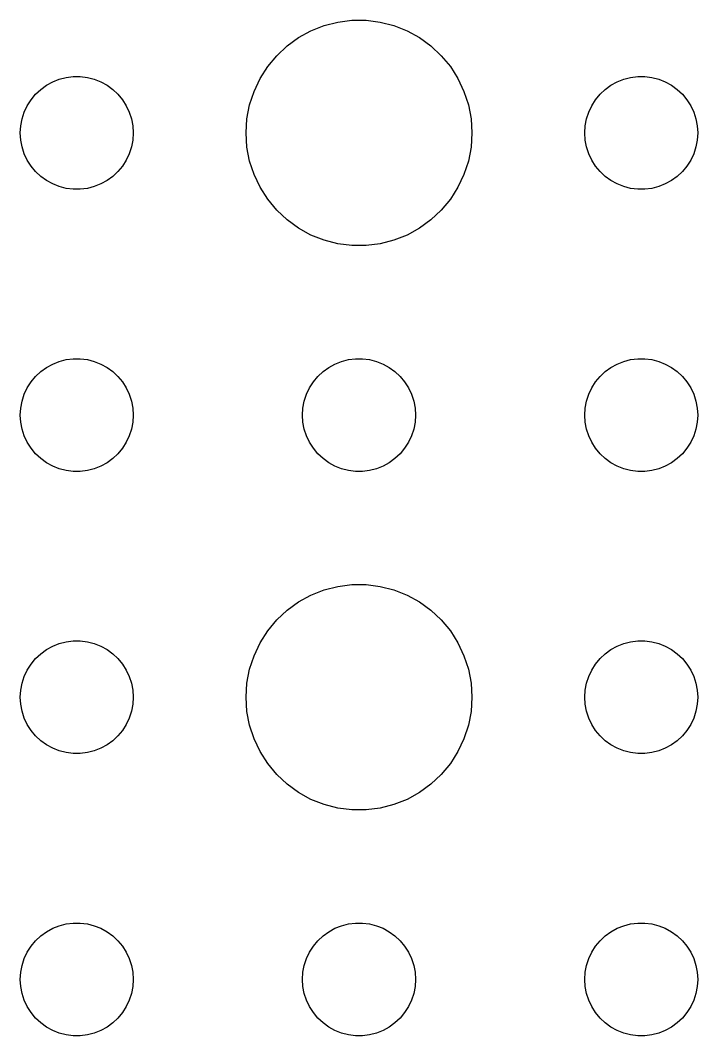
# Model space of a CAD drawing. Header units: metres. Extents: x -157 to 157, y -157 to 157.
# Drawn here: x -39 to -21, y 81 to 107.99 of the extents above; entities that cross this region are included whole.
import ezdxf

# ---------------------------------------------------------------- set-up
doc = ezdxf.new("R2010")
doc.units = ezdxf.units.M

msp = doc.modelspace()

# ---------------------------------------------------------------- linework, layer by layer
for p, q in [((-30.5621, 107.947), (-30.1884, 107.994)), ((-30.1884, 107.994), (-29.8116, 107.994)), ((-29.8116, 107.994), (-29.4379, 107.947)), ((-31.6075, 107.533), (-31.2773, 107.714)), ((-31.2773, 107.714), (-30.927, 107.853)), ((-30.927, 107.853), (-30.5621, 107.947)), ((-29.4379, 107.947), (-29.0729, 107.853)), ((-29.0729, 107.853), (-28.7227, 107.714)), ((-28.7227, 107.714), (-28.3925, 107.533)), ((-31.9123, 107.312), (-31.6075, 107.533)), ((-28.3925, 107.533), (-28.0877, 107.312)), ((-32.1869, 107.054), (-31.9123, 107.312)), ((-28.0877, 107.312), (-27.8131, 107.054)), ((-32.427, 106.763), (-32.1869, 107.054)), ((-27.8131, 107.054), (-27.5729, 106.763)), ((-32.6289, 106.445), (-32.427, 106.763)), ((-27.5729, 106.763), (-27.3711, 106.445)), ((-38.3037, 106.266), (-38.1387, 106.357)), ((-38.1387, 106.357), (-37.9635, 106.427)), ((-37.9635, 106.427), (-37.7811, 106.473)), ((-37.7811, 106.473), (-37.5942, 106.497)), ((-37.5942, 106.497), (-37.4058, 106.497)), ((-37.4058, 106.497), (-37.2189, 106.473)), ((-37.2189, 106.473), (-37.0365, 106.427)), ((-37.0365, 106.427), (-36.8613, 106.357)), ((-36.8613, 106.357), (-36.6963, 106.266)), ((-32.7893, 106.104), (-32.6289, 106.445)), ((-27.3711, 106.445), (-27.2107, 106.104)), ((-23.3037, 106.266), (-23.1387, 106.357)), ((-23.1387, 106.357), (-22.9635, 106.427)), ((-22.9635, 106.427), (-22.7811, 106.473)), ((-22.7811, 106.473), (-22.5942, 106.497)), ((-22.5942, 106.497), (-22.4058, 106.497)), ((-22.4058, 106.497), (-22.2189, 106.473)), ((-22.2189, 106.473), (-22.0365, 106.427)), ((-22.0365, 106.427), (-21.8613, 106.357)), ((-21.8613, 106.357), (-21.6963, 106.266)), ((-38.5934, 106.027), (-38.4561, 106.156)), ((-38.4561, 106.156), (-38.3037, 106.266)), ((-36.6963, 106.266), (-36.5439, 106.156)), ((-36.5439, 106.156), (-36.4065, 106.027)), ((-32.9057, 105.746), (-32.7893, 106.104)), ((-27.2107, 106.104), (-27.0942, 105.746)), ((-23.5934, 106.027), (-23.4561, 106.156)), ((-23.4561, 106.156), (-23.3037, 106.266)), ((-21.6963, 106.266), (-21.5439, 106.156)), ((-21.5439, 106.156), (-21.4065, 106.027)), ((-38.8145, 105.723), (-38.7135, 105.882)), ((-38.7135, 105.882), (-38.5934, 106.027)), ((-36.4065, 106.027), (-36.2865, 105.882)), ((-36.2865, 105.882), (-36.1855, 105.723)), ((-23.8145, 105.723), (-23.7135, 105.882)), ((-23.7135, 105.882), (-23.5934, 106.027)), ((-21.4065, 106.027), (-21.2865, 105.882)), ((-21.2865, 105.882), (-21.1855, 105.723)), ((-38.9529, 105.373), (-38.8947, 105.552)), ((-38.8947, 105.552), (-38.8145, 105.723)), ((-36.1855, 105.723), (-36.1053, 105.552)), ((-36.1053, 105.552), (-36.0471, 105.373)), ((-32.9763, 105.376), (-32.9057, 105.746)), ((-27.0942, 105.746), (-27.0237, 105.376)), ((-23.9529, 105.373), (-23.8947, 105.552)), ((-23.8947, 105.552), (-23.8145, 105.723)), ((-21.1855, 105.723), (-21.1053, 105.552)), ((-21.1053, 105.552), (-21.0471, 105.373)), ((-38.9882, 105.188), (-38.9529, 105.373)), ((-36.0471, 105.373), (-36.0118, 105.188)), ((-33, 105), (-32.9763, 105.376)), ((-27.0237, 105.376), (-27, 105)), ((-23.9882, 105.188), (-23.9529, 105.373)), ((-21.0471, 105.373), (-21.0118, 105.188)), ((-39, 105), (-38.9882, 105.188)), ((-38.9882, 104.812), (-39, 105)), ((-36.0118, 105.188), (-36, 105)), ((-36, 105), (-36.0118, 104.812)), ((-32.9763, 104.624), (-33, 105)), ((-27, 105), (-27.0237, 104.624)), ((-24, 105), (-23.9882, 105.188)), ((-23.9882, 104.812), (-24, 105)), ((-21.0118, 105.188), (-21, 105)), ((-21, 105), (-21.0118, 104.812)), ((-38.9529, 104.627), (-38.9882, 104.812)), ((-36.0118, 104.812), (-36.0471, 104.627)), ((-23.9529, 104.627), (-23.9882, 104.812)), ((-21.0118, 104.812), (-21.0471, 104.627)), ((-38.8947, 104.448), (-38.9529, 104.627)), ((-36.0471, 104.627), (-36.1053, 104.448)), ((-32.9057, 104.254), (-32.9763, 104.624)), ((-27.0237, 104.624), (-27.0942, 104.254)), ((-23.8947, 104.448), (-23.9529, 104.627)), ((-21.0471, 104.627), (-21.1053, 104.448)), ((-38.8145, 104.277), (-38.8947, 104.448)), ((-38.7135, 104.118), (-38.8145, 104.277)), ((-36.1855, 104.277), (-36.2865, 104.118)), ((-36.1053, 104.448), (-36.1855, 104.277)), ((-32.7893, 103.896), (-32.9057, 104.254)), ((-27.0942, 104.254), (-27.2107, 103.896)), ((-23.8145, 104.277), (-23.8947, 104.448)), ((-23.7135, 104.118), (-23.8145, 104.277)), ((-21.1855, 104.277), (-21.2865, 104.118)), ((-21.1053, 104.448), (-21.1855, 104.277)), ((-38.5934, 103.973), (-38.7135, 104.118)), ((-38.4561, 103.844), (-38.5934, 103.973)), ((-36.4065, 103.973), (-36.5439, 103.844)), ((-36.2865, 104.118), (-36.4065, 103.973)), ((-23.5934, 103.973), (-23.7135, 104.118)), ((-23.4561, 103.844), (-23.5934, 103.973)), ((-21.4065, 103.973), (-21.5439, 103.844)), ((-21.2865, 104.118), (-21.4065, 103.973)), ((-38.3037, 103.734), (-38.4561, 103.844)), ((-38.1387, 103.643), (-38.3037, 103.734)), ((-36.6963, 103.734), (-36.8613, 103.643)), ((-36.5439, 103.844), (-36.6963, 103.734)), ((-32.6289, 103.555), (-32.7893, 103.896)), ((-27.2107, 103.896), (-27.3711, 103.555)), ((-23.3037, 103.734), (-23.4561, 103.844)), ((-23.1387, 103.643), (-23.3037, 103.734)), ((-21.6963, 103.734), (-21.8613, 103.643)), ((-21.5439, 103.844), (-21.6963, 103.734)), ((-37.9635, 103.573), (-38.1387, 103.643)), ((-37.7811, 103.527), (-37.9635, 103.573)), ((-37.5942, 103.503), (-37.7811, 103.527)), ((-37.4058, 103.503), (-37.5942, 103.503)), ((-37.2189, 103.527), (-37.4058, 103.503)), ((-37.0365, 103.573), (-37.2189, 103.527)), ((-36.8613, 103.643), (-37.0365, 103.573)), ((-32.427, 103.237), (-32.6289, 103.555)), ((-27.3711, 103.555), (-27.5729, 103.237)), ((-22.9635, 103.573), (-23.1387, 103.643)), ((-22.7811, 103.527), (-22.9635, 103.573)), ((-22.5942, 103.503), (-22.7811, 103.527)), ((-22.4058, 103.503), (-22.5942, 103.503)), ((-22.2189, 103.527), (-22.4058, 103.503)), ((-22.0365, 103.573), (-22.2189, 103.527)), ((-21.8613, 103.643), (-22.0365, 103.573)), ((-32.1869, 102.946), (-32.427, 103.237)), ((-27.5729, 103.237), (-27.8131, 102.946)), ((-31.9123, 102.688), (-32.1869, 102.946)), ((-27.8131, 102.946), (-28.0877, 102.688)), ((-31.6075, 102.467), (-31.9123, 102.688)), ((-28.0877, 102.688), (-28.3925, 102.467)), ((-31.2773, 102.286), (-31.6075, 102.467)), ((-28.3925, 102.467), (-28.7227, 102.286)), ((-30.927, 102.147), (-31.2773, 102.286)), ((-30.5621, 102.053), (-30.927, 102.147)), ((-30.1884, 102.006), (-30.5621, 102.053)), ((-29.4379, 102.053), (-29.8116, 102.006)), ((-29.0729, 102.147), (-29.4379, 102.053)), ((-28.7227, 102.286), (-29.0729, 102.147)), ((-29.8116, 102.006), (-30.1884, 102.006)), ((-38.3037, 98.7665), (-38.1387, 98.8572)), ((-38.1387, 98.8572), (-37.9635, 98.9266)), ((-37.9635, 98.9266), (-37.7811, 98.9734)), ((-37.7811, 98.9734), (-37.5942, 98.997)), ((-37.5942, 98.997), (-37.4058, 98.997)), ((-37.4058, 98.997), (-37.2189, 98.9734)), ((-37.2189, 98.9734), (-37.0365, 98.9266)), ((-37.0365, 98.9266), (-36.8613, 98.8572)), ((-36.8613, 98.8572), (-36.6963, 98.7665)), ((-30.8037, 98.7665), (-30.6387, 98.8572)), ((-30.6387, 98.8572), (-30.4635, 98.9266)), ((-30.4635, 98.9266), (-30.2811, 98.9734)), ((-30.2811, 98.9734), (-30.0942, 98.997)), ((-30.0942, 98.997), (-29.9058, 98.997)), ((-29.9058, 98.997), (-29.7189, 98.9734)), ((-29.7189, 98.9734), (-29.5365, 98.9266)), ((-29.5365, 98.9266), (-29.3613, 98.8572)), ((-29.3613, 98.8572), (-29.1963, 98.7665)), ((-23.3037, 98.7665), (-23.1387, 98.8572)), ((-23.1387, 98.8572), (-22.9635, 98.9266)), ((-22.9635, 98.9266), (-22.7811, 98.9734)), ((-22.7811, 98.9734), (-22.5942, 98.997)), ((-22.5942, 98.997), (-22.4058, 98.997)), ((-22.4058, 98.997), (-22.2189, 98.9734)), ((-22.2189, 98.9734), (-22.0365, 98.9266)), ((-22.0365, 98.9266), (-21.8613, 98.8572)), ((-21.8613, 98.8572), (-21.6963, 98.7665)), ((-38.7135, 98.3817), (-38.5934, 98.5268)), ((-38.5934, 98.5268), (-38.4561, 98.6558)), ((-38.4561, 98.6558), (-38.3037, 98.7665)), ((-36.6963, 98.7665), (-36.5439, 98.6558)), ((-36.5439, 98.6558), (-36.4065, 98.5268)), ((-36.4065, 98.5268), (-36.2865, 98.3817)), ((-31.2135, 98.3817), (-31.0934, 98.5268)), ((-31.0934, 98.5268), (-30.9561, 98.6558)), ((-30.9561, 98.6558), (-30.8037, 98.7665)), ((-29.1963, 98.7665), (-29.0439, 98.6558)), ((-29.0439, 98.6558), (-28.9065, 98.5268)), ((-28.9065, 98.5268), (-28.7865, 98.3817)), ((-23.7135, 98.3817), (-23.5934, 98.5268)), ((-23.5934, 98.5268), (-23.4561, 98.6558)), ((-23.4561, 98.6558), (-23.3037, 98.7665)), ((-21.6963, 98.7665), (-21.5439, 98.6558)), ((-21.5439, 98.6558), (-21.4065, 98.5268)), ((-21.4065, 98.5268), (-21.2865, 98.3817)), ((-38.8145, 98.2226), (-38.7135, 98.3817)), ((-36.2865, 98.3817), (-36.1855, 98.2226)), ((-31.3145, 98.2226), (-31.2135, 98.3817)), ((-28.7865, 98.3817), (-28.6855, 98.2226)), ((-23.8145, 98.2226), (-23.7135, 98.3817)), ((-21.2865, 98.3817), (-21.1855, 98.2226)), ((-38.9529, 97.873), (-38.8947, 98.0522)), ((-38.8947, 98.0522), (-38.8145, 98.2226)), ((-36.1855, 98.2226), (-36.1053, 98.0522)), ((-36.1053, 98.0522), (-36.0471, 97.873)), ((-31.4529, 97.873), (-31.3947, 98.0522)), ((-31.3947, 98.0522), (-31.3145, 98.2226)), ((-28.6855, 98.2226), (-28.6053, 98.0522)), ((-28.6053, 98.0522), (-28.5471, 97.873)), ((-23.9529, 97.873), (-23.8947, 98.0522)), ((-23.8947, 98.0522), (-23.8145, 98.2226)), ((-21.1855, 98.2226), (-21.1053, 98.0522)), ((-21.1053, 98.0522), (-21.0471, 97.873)), ((-38.9882, 97.688), (-38.9529, 97.873)), ((-36.0471, 97.873), (-36.0118, 97.688)), ((-31.4882, 97.688), (-31.4529, 97.873)), ((-28.5471, 97.873), (-28.5118, 97.688)), ((-23.9882, 97.688), (-23.9529, 97.873)), ((-21.0471, 97.873), (-21.0118, 97.688)), ((-39, 97.5), (-38.9882, 97.688)), ((-38.9882, 97.312), (-39, 97.5)), ((-36.0118, 97.688), (-36, 97.5)), ((-36, 97.5), (-36.0118, 97.312)), ((-31.5, 97.5), (-31.4882, 97.688)), ((-31.4882, 97.312), (-31.5, 97.5)), ((-28.5118, 97.688), (-28.5, 97.5)), ((-28.5, 97.5), (-28.5118, 97.312)), ((-24, 97.5), (-23.9882, 97.688)), ((-23.9882, 97.312), (-24, 97.5)), ((-21.0118, 97.688), (-21, 97.5)), ((-21, 97.5), (-21.0118, 97.312)), ((-38.9529, 97.127), (-38.9882, 97.312)), ((-36.0118, 97.312), (-36.0471, 97.127)), ((-31.4529, 97.127), (-31.4882, 97.312)), ((-28.5118, 97.312), (-28.5471, 97.127)), ((-23.9529, 97.127), (-23.9882, 97.312)), ((-21.0118, 97.312), (-21.0471, 97.127)), ((-38.8947, 96.9478), (-38.9529, 97.127)), ((-38.8145, 96.7774), (-38.8947, 96.9478)), ((-36.1053, 96.9478), (-36.1855, 96.7774)), ((-36.0471, 97.127), (-36.1053, 96.9478)), ((-31.3947, 96.9478), (-31.4529, 97.127)), ((-31.3145, 96.7774), (-31.3947, 96.9478)), ((-28.6053, 96.9478), (-28.6855, 96.7774)), ((-28.5471, 97.127), (-28.6053, 96.9478)), ((-23.8947, 96.9478), (-23.9529, 97.127)), ((-23.8145, 96.7774), (-23.8947, 96.9478)), ((-21.1053, 96.9478), (-21.1855, 96.7774)), ((-21.0471, 97.127), (-21.1053, 96.9478)), ((-38.7135, 96.6183), (-38.8145, 96.7774)), ((-36.1855, 96.7774), (-36.2865, 96.6183)), ((-31.2135, 96.6183), (-31.3145, 96.7774)), ((-28.6855, 96.7774), (-28.7865, 96.6183)), ((-23.7135, 96.6183), (-23.8145, 96.7774)), ((-21.1855, 96.7774), (-21.2865, 96.6183)), ((-38.5934, 96.4732), (-38.7135, 96.6183)), ((-38.4561, 96.3442), (-38.5934, 96.4732)), ((-36.4065, 96.4732), (-36.5439, 96.3442)), ((-36.2865, 96.6183), (-36.4065, 96.4732)), ((-31.0934, 96.4732), (-31.2135, 96.6183)), ((-30.9561, 96.3442), (-31.0934, 96.4732)), ((-28.9065, 96.4732), (-29.0439, 96.3442)), ((-28.7865, 96.6183), (-28.9065, 96.4732)), ((-23.5934, 96.4732), (-23.7135, 96.6183)), ((-23.4561, 96.3442), (-23.5934, 96.4732)), ((-21.4065, 96.4732), (-21.5439, 96.3442)), ((-21.2865, 96.6183), (-21.4065, 96.4732)), ((-38.3037, 96.2335), (-38.4561, 96.3442)), ((-38.1387, 96.1428), (-38.3037, 96.2335)), ((-37.9635, 96.0734), (-38.1387, 96.1428)), ((-36.8613, 96.1428), (-37.0365, 96.0734)), ((-36.6963, 96.2335), (-36.8613, 96.1428)), ((-36.5439, 96.3442), (-36.6963, 96.2335)), ((-30.8037, 96.2335), (-30.9561, 96.3442)), ((-30.6387, 96.1428), (-30.8037, 96.2335)), ((-30.4635, 96.0734), (-30.6387, 96.1428)), ((-29.3613, 96.1428), (-29.5365, 96.0734)), ((-29.1963, 96.2335), (-29.3613, 96.1428)), ((-29.0439, 96.3442), (-29.1963, 96.2335)), ((-23.3037, 96.2335), (-23.4561, 96.3442)), ((-23.1387, 96.1428), (-23.3037, 96.2335)), ((-22.9635, 96.0734), (-23.1387, 96.1428)), ((-21.8613, 96.1428), (-22.0365, 96.0734)), ((-21.6963, 96.2335), (-21.8613, 96.1428)), ((-21.5439, 96.3442), (-21.6963, 96.2335)), ((-37.7811, 96.0266), (-37.9635, 96.0734)), ((-37.5942, 96.003), (-37.7811, 96.0266)), ((-37.4058, 96.003), (-37.5942, 96.003)), ((-37.2189, 96.0266), (-37.4058, 96.003)), ((-37.0365, 96.0734), (-37.2189, 96.0266)), ((-30.2811, 96.0266), (-30.4635, 96.0734)), ((-30.0942, 96.003), (-30.2811, 96.0266)), ((-29.9058, 96.003), (-30.0942, 96.003)), ((-29.7189, 96.0266), (-29.9058, 96.003)), ((-29.5365, 96.0734), (-29.7189, 96.0266)), ((-22.7811, 96.0266), (-22.9635, 96.0734)), ((-22.5942, 96.003), (-22.7811, 96.0266)), ((-22.4058, 96.003), (-22.5942, 96.003)), ((-22.2189, 96.0266), (-22.4058, 96.003)), ((-22.0365, 96.0734), (-22.2189, 96.0266)), ((-31.2773, 92.7145), (-30.927, 92.8532)), ((-30.927, 92.8532), (-30.5621, 92.9469)), ((-30.5621, 92.9469), (-30.1884, 92.9941)), ((-30.1884, 92.9941), (-29.8116, 92.9941)), ((-29.8116, 92.9941), (-29.4379, 92.9469)), ((-29.4379, 92.9469), (-29.0729, 92.8532)), ((-29.0729, 92.8532), (-28.7227, 92.7145)), ((-31.6075, 92.533), (-31.2773, 92.7145)), ((-28.7227, 92.7145), (-28.3925, 92.533)), ((-32.1869, 92.0536), (-31.9123, 92.3115)), ((-31.9123, 92.3115), (-31.6075, 92.533)), ((-28.3925, 92.533), (-28.0877, 92.3115)), ((-28.0877, 92.3115), (-27.8131, 92.0536)), ((-32.427, 91.7634), (-32.1869, 92.0536)), ((-27.8131, 92.0536), (-27.5729, 91.7634)), ((-32.6289, 91.4453), (-32.427, 91.7634)), ((-27.5729, 91.7634), (-27.3711, 91.4453)), ((-38.4561, 91.1558), (-38.3037, 91.2665)), ((-38.3037, 91.2665), (-38.1387, 91.3572)), ((-38.1387, 91.3572), (-37.9635, 91.4266)), ((-37.9635, 91.4266), (-37.7811, 91.4734)), ((-37.7811, 91.4734), (-37.5942, 91.497)), ((-37.5942, 91.497), (-37.4058, 91.497)), ((-37.4058, 91.497), (-37.2189, 91.4734)), ((-37.2189, 91.4734), (-37.0365, 91.4266)), ((-37.0365, 91.4266), (-36.8613, 91.3572)), ((-36.8613, 91.3572), (-36.6963, 91.2665)), ((-36.6963, 91.2665), (-36.5439, 91.1558)), ((-32.7893, 91.1044), (-32.6289, 91.4453)), ((-27.3711, 91.4453), (-27.2107, 91.1044)), ((-23.4561, 91.1558), (-23.3037, 91.2665)), ((-23.3037, 91.2665), (-23.1387, 91.3572)), ((-23.1387, 91.3572), (-22.9635, 91.4266)), ((-22.9635, 91.4266), (-22.7811, 91.4734)), ((-22.7811, 91.4734), (-22.5942, 91.497)), ((-22.5942, 91.497), (-22.4058, 91.497)), ((-22.4058, 91.497), (-22.2189, 91.4734)), ((-22.2189, 91.4734), (-22.0365, 91.4266)), ((-22.0365, 91.4266), (-21.8613, 91.3572)), ((-21.8613, 91.3572), (-21.6963, 91.2665)), ((-21.6963, 91.2665), (-21.5439, 91.1558)), ((-38.7135, 90.8817), (-38.5934, 91.0268)), ((-38.5934, 91.0268), (-38.4561, 91.1558)), ((-36.5439, 91.1558), (-36.4065, 91.0268)), ((-36.4065, 91.0268), (-36.2865, 90.8817)), ((-32.9057, 90.7461), (-32.7893, 91.1044)), ((-27.2107, 91.1044), (-27.0942, 90.7461)), ((-23.7135, 90.8817), (-23.5934, 91.0268)), ((-23.5934, 91.0268), (-23.4561, 91.1558)), ((-21.5439, 91.1558), (-21.4065, 91.0268)), ((-21.4065, 91.0268), (-21.2865, 90.8817)), ((-38.8947, 90.5522), (-38.8145, 90.7226)), ((-38.8145, 90.7226), (-38.7135, 90.8817)), ((-36.2865, 90.8817), (-36.1855, 90.7226)), ((-36.1855, 90.7226), (-36.1053, 90.5522)), ((-32.9763, 90.376), (-32.9057, 90.7461)), ((-27.0942, 90.7461), (-27.0237, 90.376)), ((-23.8947, 90.5522), (-23.8145, 90.7226)), ((-23.8145, 90.7226), (-23.7135, 90.8817)), ((-21.2865, 90.8817), (-21.1855, 90.7226)), ((-21.1855, 90.7226), (-21.1053, 90.5522)), ((-38.9529, 90.373), (-38.8947, 90.5522)), ((-36.1053, 90.5522), (-36.0471, 90.373)), ((-23.9529, 90.373), (-23.8947, 90.5522)), ((-21.1053, 90.5522), (-21.0471, 90.373)), ((-39, 90), (-38.9882, 90.188)), ((-38.9882, 90.188), (-38.9529, 90.373)), ((-36.0471, 90.373), (-36.0118, 90.188)), ((-36.0118, 90.188), (-36, 90)), ((-33, 90), (-32.9763, 90.376)), ((-27.0237, 90.376), (-27, 90)), ((-24, 90), (-23.9882, 90.188)), ((-23.9882, 90.188), (-23.9529, 90.373)), ((-21.0471, 90.373), (-21.0118, 90.188)), ((-21.0118, 90.188), (-21, 90)), ((-38.9882, 89.812), (-39, 90)), ((-36, 90), (-36.0118, 89.812)), ((-32.9763, 89.624), (-33, 90)), ((-27, 90), (-27.0237, 89.624)), ((-23.9882, 89.812), (-24, 90)), ((-21, 90), (-21.0118, 89.812)), ((-38.9529, 89.627), (-38.9882, 89.812)), ((-38.8947, 89.4478), (-38.9529, 89.627)), ((-36.0471, 89.627), (-36.1053, 89.4478)), ((-36.0118, 89.812), (-36.0471, 89.627)), ((-32.9057, 89.2539), (-32.9763, 89.624)), ((-27.0237, 89.624), (-27.0942, 89.2539)), ((-23.9529, 89.627), (-23.9882, 89.812)), ((-23.8947, 89.4478), (-23.9529, 89.627)), ((-21.0471, 89.627), (-21.1053, 89.4478)), ((-21.0118, 89.812), (-21.0471, 89.627)), ((-38.8145, 89.2774), (-38.8947, 89.4478)), ((-36.1053, 89.4478), (-36.1855, 89.2774)), ((-23.8145, 89.2774), (-23.8947, 89.4478)), ((-21.1053, 89.4478), (-21.1855, 89.2774)), ((-38.7135, 89.1183), (-38.8145, 89.2774)), ((-38.5934, 88.9732), (-38.7135, 89.1183)), ((-36.2865, 89.1183), (-36.4065, 88.9732)), ((-36.1855, 89.2774), (-36.2865, 89.1183)), ((-32.7893, 88.8956), (-32.9057, 89.2539)), ((-27.0942, 89.2539), (-27.2107, 88.8956)), ((-23.7135, 89.1183), (-23.8145, 89.2774)), ((-23.5934, 88.9732), (-23.7135, 89.1183)), ((-21.2865, 89.1183), (-21.4065, 88.9732)), ((-21.1855, 89.2774), (-21.2865, 89.1183)), ((-38.4561, 88.8442), (-38.5934, 88.9732)), ((-38.3037, 88.7335), (-38.4561, 88.8442)), ((-36.5439, 88.8442), (-36.6963, 88.7335)), ((-36.4065, 88.9732), (-36.5439, 88.8442)), ((-32.6289, 88.5547), (-32.7893, 88.8956)), ((-27.2107, 88.8956), (-27.3711, 88.5547)), ((-23.4561, 88.8442), (-23.5934, 88.9732)), ((-23.3037, 88.7335), (-23.4561, 88.8442)), ((-21.5439, 88.8442), (-21.6963, 88.7335)), ((-21.4065, 88.9732), (-21.5439, 88.8442)), ((-38.1387, 88.6428), (-38.3037, 88.7335)), ((-37.9635, 88.5734), (-38.1387, 88.6428)), ((-37.7811, 88.5266), (-37.9635, 88.5734)), ((-37.0365, 88.5734), (-37.2189, 88.5266)), ((-36.8613, 88.6428), (-37.0365, 88.5734)), ((-36.6963, 88.7335), (-36.8613, 88.6428)), ((-32.427, 88.2366), (-32.6289, 88.5547)), ((-27.3711, 88.5547), (-27.5729, 88.2366)), ((-23.1387, 88.6428), (-23.3037, 88.7335)), ((-22.9635, 88.5734), (-23.1387, 88.6428)), ((-22.7811, 88.5266), (-22.9635, 88.5734)), ((-22.0365, 88.5734), (-22.2189, 88.5266)), ((-21.8613, 88.6428), (-22.0365, 88.5734)), ((-21.6963, 88.7335), (-21.8613, 88.6428)), ((-37.5942, 88.503), (-37.7811, 88.5266)), ((-37.4058, 88.503), (-37.5942, 88.503)), ((-37.2189, 88.5266), (-37.4058, 88.503)), ((-22.5942, 88.503), (-22.7811, 88.5266)), ((-22.4058, 88.503), (-22.5942, 88.503)), ((-22.2189, 88.5266), (-22.4058, 88.503)), ((-32.1869, 87.9464), (-32.427, 88.2366)), ((-27.5729, 88.2366), (-27.8131, 87.9464)), ((-31.9123, 87.6885), (-32.1869, 87.9464)), ((-27.8131, 87.9464), (-28.0877, 87.6885)), ((-31.6075, 87.467), (-31.9123, 87.6885)), ((-31.2773, 87.2855), (-31.6075, 87.467)), ((-28.3925, 87.467), (-28.7227, 87.2855)), ((-28.0877, 87.6885), (-28.3925, 87.467)), ((-30.927, 87.1468), (-31.2773, 87.2855)), ((-28.7227, 87.2855), (-29.0729, 87.1468)), ((-30.5621, 87.0531), (-30.927, 87.1468)), ((-30.1884, 87.0059), (-30.5621, 87.0531)), ((-29.8116, 87.0059), (-30.1884, 87.0059)), ((-29.4379, 87.0531), (-29.8116, 87.0059)), ((-29.0729, 87.1468), (-29.4379, 87.0531)), ((-37.9635, 83.9266), (-37.7811, 83.9734)), ((-37.7811, 83.9734), (-37.5942, 83.997)), ((-37.5942, 83.997), (-37.4058, 83.997)), ((-37.4058, 83.997), (-37.2189, 83.9734)), ((-37.2189, 83.9734), (-37.0365, 83.9266)), ((-30.4635, 83.9266), (-30.2811, 83.9734)), ((-30.2811, 83.9734), (-30.0942, 83.997)), ((-30.0942, 83.997), (-29.9058, 83.997)), ((-29.9058, 83.997), (-29.7189, 83.9734)), ((-29.7189, 83.9734), (-29.5365, 83.9266)), ((-22.9635, 83.9266), (-22.7811, 83.9734)), ((-22.7811, 83.9734), (-22.5942, 83.997)), ((-22.5942, 83.997), (-22.4058, 83.997)), ((-22.4058, 83.997), (-22.2189, 83.9734)), ((-22.2189, 83.9734), (-22.0365, 83.9266)), ((-38.4561, 83.6558), (-38.3037, 83.7665)), ((-38.3037, 83.7665), (-38.1387, 83.8572)), ((-38.1387, 83.8572), (-37.9635, 83.9266)), ((-37.0365, 83.9266), (-36.8613, 83.8572)), ((-36.8613, 83.8572), (-36.6963, 83.7665)), ((-36.6963, 83.7665), (-36.5439, 83.6558)), ((-30.9561, 83.6558), (-30.8037, 83.7665)), ((-30.8037, 83.7665), (-30.6387, 83.8572)), ((-30.6387, 83.8572), (-30.4635, 83.9266)), ((-29.5365, 83.9266), (-29.3613, 83.8572)), ((-29.3613, 83.8572), (-29.1963, 83.7665)), ((-29.1963, 83.7665), (-29.0439, 83.6558)), ((-23.4561, 83.6558), (-23.3037, 83.7665)), ((-23.3037, 83.7665), (-23.1387, 83.8572)), ((-23.1387, 83.8572), (-22.9635, 83.9266)), ((-22.0365, 83.9266), (-21.8613, 83.8572)), ((-21.8613, 83.8572), (-21.6963, 83.7665)), ((-21.6963, 83.7665), (-21.5439, 83.6558)), ((-38.7135, 83.3817), (-38.5934, 83.5268)), ((-38.5934, 83.5268), (-38.4561, 83.6558)), ((-36.5439, 83.6558), (-36.4065, 83.5268)), ((-36.4065, 83.5268), (-36.2865, 83.3817)), ((-31.2135, 83.3817), (-31.0934, 83.5268)), ((-31.0934, 83.5268), (-30.9561, 83.6558)), ((-29.0439, 83.6558), (-28.9065, 83.5268)), ((-28.9065, 83.5268), (-28.7865, 83.3817)), ((-23.7135, 83.3817), (-23.5934, 83.5268)), ((-23.5934, 83.5268), (-23.4561, 83.6558)), ((-21.5439, 83.6558), (-21.4065, 83.5268)), ((-21.4065, 83.5268), (-21.2865, 83.3817)), ((-38.8947, 83.0522), (-38.8145, 83.2226)), ((-38.8145, 83.2226), (-38.7135, 83.3817)), ((-36.2865, 83.3817), (-36.1855, 83.2226)), ((-36.1855, 83.2226), (-36.1053, 83.0522)), ((-31.3947, 83.0522), (-31.3145, 83.2226)), ((-31.3145, 83.2226), (-31.2135, 83.3817)), ((-28.7865, 83.3817), (-28.6855, 83.2226)), ((-28.6855, 83.2226), (-28.6053, 83.0522)), ((-23.8947, 83.0522), (-23.8145, 83.2226)), ((-23.8145, 83.2226), (-23.7135, 83.3817)), ((-21.2865, 83.3817), (-21.1855, 83.2226)), ((-21.1855, 83.2226), (-21.1053, 83.0522)), ((-38.9882, 82.688), (-38.9529, 82.873)), ((-38.9529, 82.873), (-38.8947, 83.0522)), ((-36.1053, 83.0522), (-36.0471, 82.873)), ((-36.0471, 82.873), (-36.0118, 82.688)), ((-31.4882, 82.688), (-31.4529, 82.873)), ((-31.4529, 82.873), (-31.3947, 83.0522)), ((-28.6053, 83.0522), (-28.5471, 82.873)), ((-28.5471, 82.873), (-28.5118, 82.688)), ((-23.9882, 82.688), (-23.9529, 82.873)), ((-23.9529, 82.873), (-23.8947, 83.0522)), ((-21.1053, 83.0522), (-21.0471, 82.873)), ((-21.0471, 82.873), (-21.0118, 82.688)), ((-39, 82.5), (-38.9882, 82.688)), ((-36.0118, 82.688), (-36, 82.5)), ((-31.5, 82.5), (-31.4882, 82.688)), ((-28.5118, 82.688), (-28.5, 82.5)), ((-24, 82.5), (-23.9882, 82.688)), ((-21.0118, 82.688), (-21, 82.5)), ((-38.9882, 82.312), (-39, 82.5)), ((-36, 82.5), (-36.0118, 82.312)), ((-31.4882, 82.312), (-31.5, 82.5)), ((-28.5, 82.5), (-28.5118, 82.312)), ((-23.9882, 82.312), (-24, 82.5)), ((-21, 82.5), (-21.0118, 82.312)), ((-38.9529, 82.127), (-38.9882, 82.312)), ((-38.8947, 81.9478), (-38.9529, 82.127)), ((-36.0471, 82.127), (-36.1053, 81.9478)), ((-36.0118, 82.312), (-36.0471, 82.127)), ((-31.4529, 82.127), (-31.4882, 82.312)), ((-31.3947, 81.9478), (-31.4529, 82.127)), ((-28.5471, 82.127), (-28.6053, 81.9478)), ((-28.5118, 82.312), (-28.5471, 82.127)), ((-23.9529, 82.127), (-23.9882, 82.312)), ((-23.8947, 81.9478), (-23.9529, 82.127)), ((-21.0471, 82.127), (-21.1053, 81.9478)), ((-21.0118, 82.312), (-21.0471, 82.127)), ((-38.8145, 81.7774), (-38.8947, 81.9478)), ((-36.1053, 81.9478), (-36.1855, 81.7774)), ((-31.3145, 81.7774), (-31.3947, 81.9478)), ((-28.6053, 81.9478), (-28.6855, 81.7774)), ((-23.8145, 81.7774), (-23.8947, 81.9478)), ((-21.1053, 81.9478), (-21.1855, 81.7774)), ((-38.7135, 81.6183), (-38.8145, 81.7774)), ((-38.5934, 81.4732), (-38.7135, 81.6183)), ((-36.2865, 81.6183), (-36.4065, 81.4732)), ((-36.1855, 81.7774), (-36.2865, 81.6183)), ((-31.2135, 81.6183), (-31.3145, 81.7774)), ((-31.0934, 81.4732), (-31.2135, 81.6183)), ((-28.7865, 81.6183), (-28.9065, 81.4732)), ((-28.6855, 81.7774), (-28.7865, 81.6183)), ((-23.7135, 81.6183), (-23.8145, 81.7774)), ((-23.5934, 81.4732), (-23.7135, 81.6183)), ((-21.2865, 81.6183), (-21.4065, 81.4732)), ((-21.1855, 81.7774), (-21.2865, 81.6183)), ((-38.4561, 81.3442), (-38.5934, 81.4732)), ((-38.3037, 81.2335), (-38.4561, 81.3442)), ((-36.5439, 81.3442), (-36.6963, 81.2335)), ((-36.4065, 81.4732), (-36.5439, 81.3442)), ((-30.9561, 81.3442), (-31.0934, 81.4732)), ((-30.8037, 81.2335), (-30.9561, 81.3442)), ((-29.0439, 81.3442), (-29.1963, 81.2335)), ((-28.9065, 81.4732), (-29.0439, 81.3442)), ((-23.4561, 81.3442), (-23.5934, 81.4732)), ((-23.3037, 81.2335), (-23.4561, 81.3442)), ((-21.5439, 81.3442), (-21.6963, 81.2335)), ((-21.4065, 81.4732), (-21.5439, 81.3442)), ((-38.1387, 81.1428), (-38.3037, 81.2335)), ((-37.9635, 81.0734), (-38.1387, 81.1428)), ((-37.7811, 81.0266), (-37.9635, 81.0734)), ((-37.5942, 81.003), (-37.7811, 81.0266)), ((-37.4058, 81.003), (-37.5942, 81.003)), ((-37.2189, 81.0266), (-37.4058, 81.003)), ((-37.0365, 81.0734), (-37.2189, 81.0266)), ((-36.8613, 81.1428), (-37.0365, 81.0734)), ((-36.6963, 81.2335), (-36.8613, 81.1428)), ((-30.6387, 81.1428), (-30.8037, 81.2335)), ((-30.4635, 81.0734), (-30.6387, 81.1428)), ((-30.2811, 81.0266), (-30.4635, 81.0734)), ((-30.0942, 81.003), (-30.2811, 81.0266)), ((-29.9058, 81.003), (-30.0942, 81.003)), ((-29.7189, 81.0266), (-29.9058, 81.003)), ((-29.5365, 81.0734), (-29.7189, 81.0266)), ((-29.3613, 81.1428), (-29.5365, 81.0734)), ((-29.1963, 81.2335), (-29.3613, 81.1428)), ((-23.1387, 81.1428), (-23.3037, 81.2335)), ((-22.9635, 81.0734), (-23.1387, 81.1428)), ((-22.7811, 81.0266), (-22.9635, 81.0734)), ((-22.5942, 81.003), (-22.7811, 81.0266)), ((-22.4058, 81.003), (-22.5942, 81.003)), ((-22.2189, 81.0266), (-22.4058, 81.003)), ((-22.0365, 81.0734), (-22.2189, 81.0266)), ((-21.8613, 81.1428), (-22.0365, 81.0734)), ((-21.6963, 81.2335), (-21.8613, 81.1428))]:
    msp.add_line(p, q)

doc.saveas('drawing.dxf')
